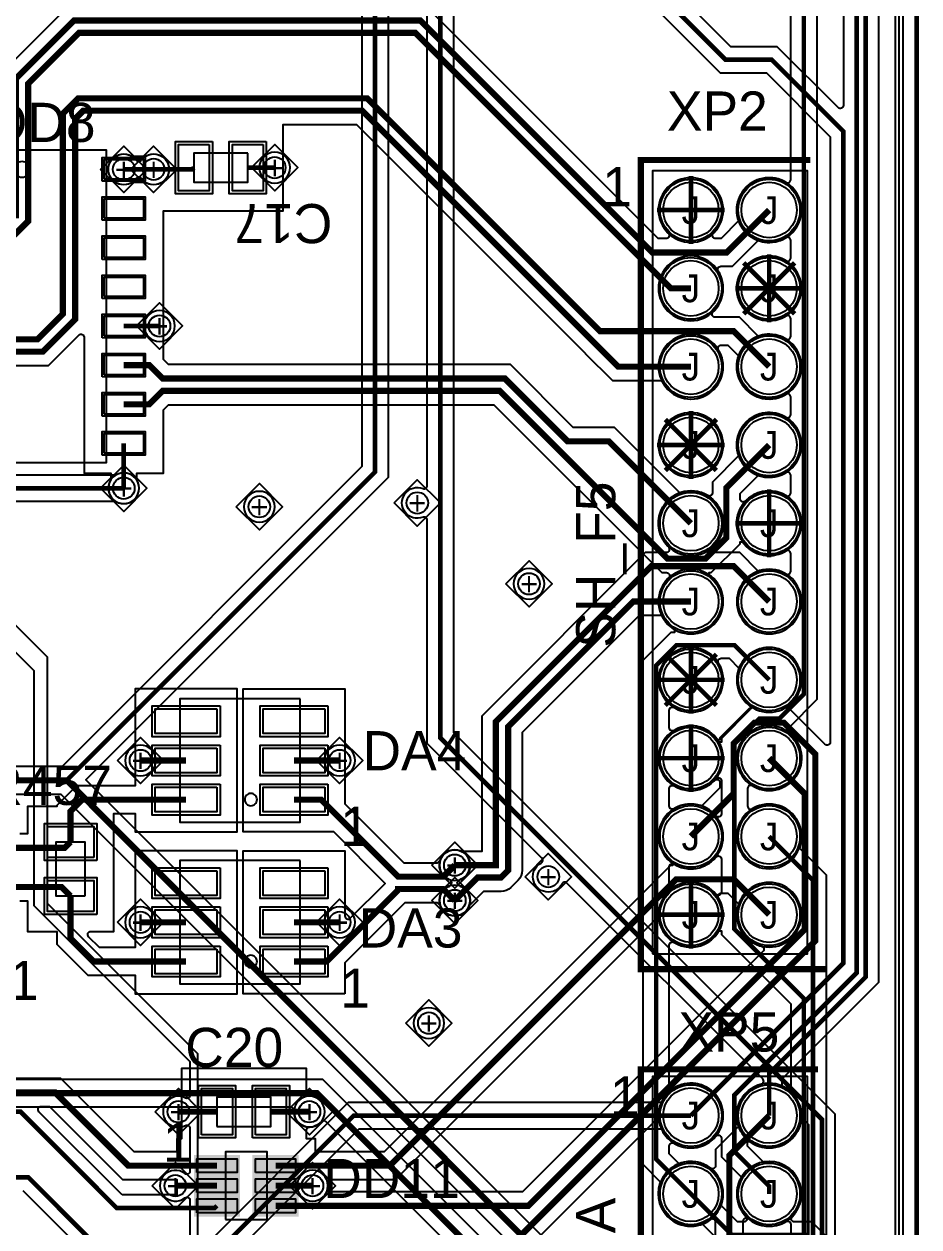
# Model space of a CAD drawing. Extents: x 0 to 245, y 0 to 119.
# Drawn here: x 83.24 to 112.28, y 22.64 to 61.66 of the extents above; entities that cross this region are included whole.
import ezdxf
from ezdxf.enums import TextEntityAlignment as Align

# ---------------------------------------------------------------- set-up
doc = ezdxf.new("R2010")
doc.units = 0
for name, color, linetype in [('BOARD_GEOMETRY_OUTLINE', 2, 'CONTINUOUS'), ('ETCH_BOTTOM', 6, 'CONTINUOUS'), ('ETCH_GND', 4, 'CONTINUOUS'), ('ETCH_PWR', 5, 'CONTINUOUS'), ('ETCH_TOP', 3, 'CONTINUOUS'), ('MANUFACTURING_NCLEGEND-1-4', 9, 'CONTINUOUS'), ('MANUFACTURING_NO_PROBE_TOP', 7, 'CONTINUOUS'), ('PACKAGE_GEOMETRY_ASSEMBLY_TOP', 11, 'CONTINUOUS'), ('PACKAGE_GEOMETRY_SOLDERMASK_TO', 10, 'CONTINUOUS'), ('PIN_BOTTOM', 20, 'CONTINUOUS'), ('PIN_GND', 18, 'CONTINUOUS'), ('PIN_PWR', 19, 'CONTINUOUS'), ('PIN_SOLDERMASK_TOP', 16, 'CONTINUOUS'), ('PIN_TOP', 17, 'CONTINUOUS'), ('REF_DES_SILKSCREEN_TOP', 21, 'CONTINUOUS'), ('VIA_CLASS_BOTTOM', 31, 'CONTINUOUS'), ('VIA_CLASS_GND', 29, 'CONTINUOUS'), ('VIA_CLASS_PWR', 30, 'CONTINUOUS'), ('VIA_CLASS_TOP', 28, 'CONTINUOUS')]:
    doc.layers.add(name, color=color, linetype=linetype)

# ---------------------------------------------------------------- blocks, each defined once
blk = doc.blocks.new('FIGURE_DIAMOND')
at = {"layer": 'CDN_FIGURES'}
blk.add_lwpolyline([(-0.5, 0), (0, 0.5), (0.5, 0), (0, -0.5)], close=True, dxfattribs=at)
blk = doc.blocks.new('FIGURE_CIRCLE')
at = {"layer": 'CDN_FIGURES'}
blk.add_circle((0, 0), 0.5, dxfattribs=at)

msp = doc.modelspace()

# ---------------------------------------------------------------- linework, layer by layer
at = {"layer": 'BOARD_GEOMETRY_OUTLINE', "const_width": 0.15}
msp.add_lwpolyline([(112.2, 118.08), (0, 118.08), (0, -0.12), (112.2, -0.12)], close=True, dxfattribs=at)
at = {"layer": 'BOARD_GEOMETRY_OUTLINE'}
msp.add_lwpolyline([(112.2, 118.08), (112.2, -0.12)], dxfattribs=at)
at = {"layer": 'ETCH_BOTTOM'}
for points in [[(111.5, 117.125), (111.5, 1.375), (110.375, 0.25), (72.875, 0.25)], [(95.0501, 74.1689), (95.0501, 46.9489), (85.2439, 37.1427), (103.3064, 19.0801)]]:
    msp.add_lwpolyline(points, dxfattribs=at)
for points, const_width in [([(90.79, 82.88), (94.395, 86.485), (104.8946, 86.485), (108.54, 82.8396), (108.54, 39.919), (107.746, 39.125), (107.104, 39.125), (106.29, 38.311), (106.29, 32.299), (108.54, 30.049), (108.54, 18.164), (107.626, 17.25), (106.625, 17.25), (105.465, 16.09), (104.875, 16.09)], 0.15), ([(103, 82.72), (94.625, 74.345), (94.625, 47.125), (84.625, 37.125)], 0.15), ([(58, 65.625), (60, 65.625), (66.5, 72.125), (66.5, 74.125), (68, 75.625), (72.625, 75.625), (77.875, 70.375), (77.875, 48), (79.2735, 46.6015), (86.4765, 46.6015)], 0.15), ([(71.875, 74.75), (71.875, 37.0214), (81.9214, 26.975), (92.7486, 26.975), (102.2436, 17.48), (105.3514, 17.48), (106.125, 18.2536), (106.125, 24.96), (107.415, 26.25)], 0.2), ([(86.4765, 56.945), (87.445, 56.945)], 0.15), ([(104.875, 55.625), (104.875, 56.7258)], 0.15), ([(103.7742, 55.625), (104.875, 55.625)], 0.15), ([(104.875, 55.625), (105.9758, 55.625)], 0.15), ([(104.875, 54.5242), (104.875, 55.625)], 0.15), ([(107.415, 53.085), (107.415, 54.1858)], 0.15), ([(106.3142, 53.085), (107.415, 53.085)], 0.15), ([(107.415, 51.9842), (107.415, 53.085)], 0.15), ([(104.875, 48.005), (104.875, 49.1058)], 0.15), ([(103.7742, 48.005), (104.875, 48.005)], 0.15), ([(104.875, 48.005), (105.9758, 48.005)], 0.15), ([(104.875, 46.9042), (104.875, 48.005)], 0.15), ([(107.415, 45.465), (107.415, 46.5658)], 0.15), ([(106.3142, 45.465), (107.415, 45.465)], 0.15), ([(107.415, 44.3642), (107.415, 45.465)], 0.15), ([(107.415, 42.925), (106.265, 44.075), (103.5935, 44.075), (98.55, 39.0315), (98.55, 34.3725), (97.2161, 34.3725)], 0.2), ([(104.875, 42.925), (103.0092, 42.925), (98.95, 38.8658), (98.95, 34.2068), (98.7157, 33.9725), (97.9612, 33.9725), (97.2161, 33.2274)], 0.2), ([(107.415, 40.385), (106.29, 41.51), (104.409, 41.51), (103.75, 40.851), (103.75, 24.835), (104.875, 23.71)], 0.15), ([(104.875, 40.385), (105.9758, 40.385)], 0.15), ([(104.875, 39.2842), (104.875, 40.385)], 0.15), ([(104.875, 37.845), (104.875, 38.9458)], 0.15), ([(104.875, 36.7442), (104.875, 37.845)], 0.15), ([(84.625, 37.125), (73.5, 37.125)], 0.2), ([(104.875, 18.63), (103.12, 18.63), (84.625, 37.125)], 0.2), ([(107.415, 35.305), (108.84, 33.88), (108.84, 15.924), (107.881, 14.965), (102.91, 14.965), (101.05, 16.825), (93.55, 16.825)], 0.15), ([(104.875, 32.765), (104.875, 33.8658)], 0.15), ([(104.875, 31.6642), (104.875, 32.765)], 0.15)]:
    msp.add_lwpolyline(points, dxfattribs=dict(at, const_width=const_width))
for points in [[(108.9651, 83.0157), (108.9651, 39.7429), (108.0489, 38.8267, 0.451592), (108.0585, 38.6749, -0.945048), (106.8692, 36.9479, 0.585069), (106.7151, 36.8613), (106.7151, 36.2887, 0.585069), (106.8692, 36.2021, -0.704807), (108.4055, 34.9564), (108.3949, 34.9262), (109.2651, 34.0561), (109.2651, 15.7479), (108.0571, 14.5399), (102.7339, 14.5399), (100.8739, 16.3999), (93.8138, 16.3999), (93.8019, 16.393, -1.740689), (93.8019, 17.257), (93.8138, 17.2501), (100.4039, 17.2501, 0.668179), (100.4756, 17.4232), (96.6364, 21.2624), (80.5114, 21.2624)], [(105.6749, 22.0855), (105.6749, 22.7945, 0.620693), (105.512, 22.8752, -0.744935), (103.8845, 24.0586), (103.8951, 24.0888), (103.3249, 24.6589), (103.3249, 41.0271), (104.2329, 41.9351), (104.3515, 41.9351), (104.3515, 42.0142), (104.3273, 42.0291, -0.138319), (103.9399, 42.4473), (103.9257, 42.4749), (103.1956, 42.4749), (99.4001, 38.6794), (99.4001, 34.2068, -0.198912), (99.2683, 33.8885), (99.034, 33.6542, -0.198912), (98.7157, 33.5224), (98.1476, 33.5224), (97.6887, 33.0635), (97.6848, 33.0531, -1.557686), (97.0418, 33.6961), (97.0522, 33.7), (97.0862, 33.7341, 0.55091), (97.0485, 33.9013, -1.044819), (97.4243, 34.8272), (97.4343, 34.8226), (98.0999, 34.8226), (98.0999, 39.2179), (103.4071, 44.5251), (104.0858, 44.5251, 0.679081), (104.1553, 44.7003, -2.521622), (105.5947, 44.7003, 0.679081), (105.6642, 44.5251), (106.4514, 44.5251), (107.062, 43.9145), (107.0916, 43.9241, -0.218277), (107.9608, 43.8221, 0.585069), (108.1149, 43.9087), (108.1149, 44.4813, 0.585069), (107.9608, 44.5679, -1.778942), (107.9608, 46.3621, 0.585069), (108.1149, 46.4487), (108.1149, 47.0213, 0.585069), (107.9608, 47.1079, -1.778942), (107.9608, 48.9021, 0.585069), (108.1149, 48.9887), (108.1149, 49.5613, 0.585069), (107.9608, 49.6479, -1.778942), (107.9608, 51.4421, 0.585069), (108.1149, 51.5287), (108.1149, 52.1013, 0.585069), (107.9608, 52.1879, -1.778942), (107.9608, 53.9821, 0.585069), (108.1149, 54.0687), (108.1149, 54.6413, 0.585069), (107.9608, 54.7279, -1.778942), (107.9608, 56.5221, 0.585069), (108.1149, 56.6087), (108.1149, 82.6635)], [(94.1999, 74.5211), (94.1999, 47.3011), (84.4739, 37.5751), (73.7182, 37.5751), (73.7082, 37.5797, 1.557729), (73.7082, 36.6703), (73.7182, 36.6749), (84.4386, 36.6749), (102.9336, 18.1799), (103.9257, 18.1799), (103.9399, 18.1523, 0.018573), (103.9779, 18.0842, -0.585069), (103.8913, 17.9301), (102.43, 17.9301), (92.935, 27.4251), (82.1078, 27.4251), (72.3251, 37.2078), (72.3251, 74.5318)], [(77.4499, 70.1989), (77.4499, 47.8239), (79.0974, 46.1764), (86.2127, 46.1764), (86.2246, 46.1695, 1.740689), (86.2246, 47.0335), (86.2127, 47.0266), (79.4496, 47.0266), (78.3001, 48.1761), (78.3001, 69.8539, -0.668179)], [(80.8636, 22.1126), (96.7297, 22.1126, 0.668179), (96.8014, 22.2857), (93.03, 26.0571, 0.438125), (92.881, 26.0511, -0.72823), (92.0015, 26.4153, 0.438145), (91.9005, 26.5249), (81.735, 26.5249)]]:
    msp.add_lwpolyline(points, format="xyb", dxfattribs=at)
for points in [[(86.7284, 56.513, -1.740689), (86.7284, 57.377), (86.7403, 57.3701), (87.1812, 57.3701), (87.1931, 57.377, -1.740689), (87.1931, 56.513), (87.1812, 56.5199), (86.7403, 56.5199)], [(104.875, 56.6751, 1), (104.875, 54.5749, 1)], [(104.875, 54.1351, 1), (104.875, 52.0349, 1)], [(104.875, 51.5951, 1), (104.875, 49.4949, 1)], [(104.875, 49.0551, 1), (104.875, 46.9549, 1)], [(105.7858, 38.3685), (105.7709, 38.3927, 0.413587), (104.3292, 38.7421, -0.585069), (104.1751, 38.8287), (104.1751, 39.4013, -0.585069), (104.3292, 39.4879, 0.785744), (105.7721, 40.9308, -0.585069), (105.8587, 41.0849), (106.1139, 41.0849), (106.4351, 40.7638), (106.4245, 40.7336, 0.322988), (106.7715, 39.5551, -0.451592), (106.7811, 39.4033), (105.8649, 38.4871), (105.8649, 38.3685)], [(105.8649, 36.0375, -0.703359), (105.6853, 35.973, 0.372964), (104.3292, 36.2021, -0.585069), (104.1751, 36.2887), (104.1751, 36.8613, -0.585069), (104.3292, 36.9479, 0.372964), (105.6853, 37.177, -0.703359), (105.8649, 37.1125)], [(105.8649, 33.4975, -0.703359), (105.6853, 33.433, 0.372964), (104.3292, 33.6621, -0.585069), (104.1751, 33.7487), (104.1751, 34.3213, -0.585069), (104.3292, 34.4079, 0.372964), (105.6853, 34.637, -0.703359), (105.8649, 34.5725)], [(105.6749, 24.6255, -0.620693), (105.512, 24.5448, 0.252737), (104.5264, 24.7005), (104.4962, 24.6899), (104.1751, 25.0111), (104.1751, 25.2663, -0.585069), (104.3292, 25.3529, 1.778942), (104.3292, 27.1471, -0.585069), (104.1751, 27.2337), (104.1751, 31.7813, -0.585069), (104.3292, 31.8679, 0.413587), (105.7709, 32.2173), (105.7858, 32.2415), (105.8649, 32.2415), (105.8649, 32.1229), (108.1149, 29.8729), (108.1149, 27.2337, -0.585069), (107.9608, 27.1471, 0.69536), (106.4159, 25.9266), (106.4255, 25.897), (105.6749, 25.1464)], [(92.6, 24.4751, 1), (92.6, 23.4749, 1)], [(106.7415, 21.9757, -0.636322), (106.5751, 22.0535), (106.5751, 22.8265, -0.636322), (106.7415, 22.9043, 0.32111), (107.9608, 22.8129, -0.585069), (108.1149, 22.7263), (108.1149, 22.1537, -0.585069), (107.9608, 22.0671, 0.32111), (106.7415, 21.9757)]]:
    msp.add_lwpolyline(points, format="xyb", close=True, dxfattribs=at)
at = {"layer": 'ETCH_GND'}
msp.add_lwpolyline([(111.75, 116.25), (111.75, 0.5), (111.625, 0.375), (73, 0.375), (72.875, 0.5), (72.875, 14.875), (72.25, 15.5), (65.75, 15.5), (65, 16.25), (65, 26.875), (61.375, 26.875), (57.375, 30.875), (57.375, 61.5), (57.125, 61.75)], dxfattribs=at)
for points in [[(86.8791, 56.6484, -3.043352), (86.8791, 57.2416, 0.505124), (87.0424, 57.2416, -3.043352), (87.0424, 56.6484, 0.505124), (86.8791, 56.6484)], [(104.875, 56.6751, 1), (104.875, 54.5749, 1)], [(107.415, 56.6751, 1), (107.415, 54.5749, 1)], [(104.875, 54.1351, 1), (104.875, 52.0349, 1)], [(107.415, 54.1351, 1), (107.415, 52.0349, 1)], [(104.875, 51.5951, 1), (104.875, 49.4949, 1)], [(107.415, 51.5951, 1), (107.415, 49.4949, 1)], [(104.875, 49.0551, 1), (104.875, 46.9549, 1)], [(107.415, 49.0551, 1), (107.415, 46.9549, 1)], [(86.4765, 47.1016, 1), (86.4765, 46.1014, 1)], [(104.875, 46.5151, 1), (104.875, 44.4149, 1)], [(107.415, 46.5151, 1), (107.415, 44.4149, 1)], [(104.875, 43.9751, 1), (104.875, 41.8749, 1)], [(107.415, 43.9751, 1), (107.415, 41.8749, 1)], [(104.875, 41.4351, 1), (104.875, 39.3349, 1)], [(107.415, 41.4351, 1), (107.415, 39.3349, 1)], [(104.875, 38.8951, 1), (104.875, 36.7949, 1)], [(107.415, 38.8951, 1), (107.415, 36.7949, 1)], [(104.875, 36.3551, 1), (104.875, 34.2549, 1)], [(107.415, 36.3551, 1), (107.415, 34.2549, 1)], [(97.2161, 34.8726, 1), (97.2161, 33.8724, 1)], [(97.2161, 33.7275, 1), (97.2161, 32.7273, 1)], [(104.875, 33.8151, 1), (104.875, 31.7149, 1)], [(107.415, 33.8151, 1), (107.415, 31.7149, 1)], [(104.875, 27.3001, 1), (104.875, 25.1999, 1)], [(107.415, 27.3001, 1), (107.415, 25.1999, 1)], [(92.5, 26.8751, 1), (92.5, 25.8749, 1)], [(104.875, 24.7601, 1), (104.875, 22.6599, 1)], [(107.415, 24.7601, 1), (107.415, 22.6599, 1)], [(92.6, 24.4751, 1), (92.6, 23.4749, 1)]]:
    msp.add_lwpolyline(points, format="xyb", close=True, dxfattribs=at)
at = {"layer": 'ETCH_GND', "const_width": 0.15}
for points in [[(104.875, 55.625), (104.875, 56.7258)], [(103.7742, 55.625), (104.875, 55.625)], [(104.875, 55.625), (105.9758, 55.625)], [(104.875, 54.5242), (104.875, 55.625)], [(107.415, 53.085), (107.415, 54.1858)], [(106.3142, 53.085), (107.415, 53.085)], [(107.415, 53.085), (108.5158, 53.085)], [(107.415, 51.9842), (107.415, 53.085)], [(104.875, 48.005), (104.875, 49.1058)], [(103.7742, 48.005), (104.875, 48.005)], [(104.875, 48.005), (105.9758, 48.005)], [(104.875, 46.9042), (104.875, 48.005)], [(107.415, 45.465), (107.415, 46.5658)], [(106.3142, 45.465), (107.415, 45.465)], [(107.415, 45.465), (108.5158, 45.465)], [(107.415, 44.3642), (107.415, 45.465)], [(104.875, 40.385), (104.875, 41.4858)], [(103.7742, 40.385), (104.875, 40.385)], [(104.875, 40.385), (105.9758, 40.385)], [(104.875, 39.2842), (104.875, 40.385)], [(104.875, 37.845), (104.875, 38.9458)], [(103.7742, 37.845), (104.875, 37.845)], [(104.875, 37.845), (105.9758, 37.845)], [(104.875, 36.7442), (104.875, 37.845)], [(104.875, 32.765), (104.875, 33.8658)], [(103.7742, 32.765), (104.875, 32.765)], [(104.875, 32.765), (105.9758, 32.765)], [(104.875, 31.6642), (104.875, 32.765)]]:
    msp.add_lwpolyline(points, dxfattribs=at)
at = {"layer": 'ETCH_PWR'}
for points in [[(111.625, 116.375), (111.625, 1.625), (110.25, 0.25), (77.375, 0.25)], [(97.1751, 72.0161), (97.1751, 38.6761), (108.0511, 27.8001), (108.0572, 27.8001), (109.5501, 26.3072), (109.5501, 20.1989)]]:
    msp.add_lwpolyline(points, dxfattribs=at)
at = {"layer": 'ETCH_PWR', "const_width": 0.15}
for points in [[(88.25, 80.34), (89.665, 78.9249), (89.665, 77.3339), (90.3239, 76.675), (91.9149, 76.675), (96.75, 71.84), (96.75, 38.5), (107.875, 27.375), (107.8811, 27.375), (109.125, 26.1311), (109.125, 20.375), (107.415, 18.665), (107.415, 18.63)], [(104.875, 26.25), (93.9367, 26.25), (88.05, 20.3633), (88.05, 19.55), (87, 18.5)]]:
    msp.add_lwpolyline(points, dxfattribs=at)
at = {"layer": 'ETCH_PWR'}
for points in [[(108.6999, 20.5511), (108.6999, 25.955), (108.6055, 26.0494, 0.584976), (108.4353, 26.0017, -1.774569), (107.1622, 27.2692, 0.583612), (107.2095, 27.4393), (100.8551, 33.7937, 0.506503), (100.6935, 33.7689, -1.363248), (100.0189, 34.4435, 0.506503), (100.0437, 34.6051), (96.3249, 38.3239), (96.3249, 45.5666, 0.530775), (96.1858, 45.6607, -1.477269), (96.1858, 46.5893, 0.530775), (96.3249, 46.6834), (96.3249, 71.6639)], [(83.125, 8.625), (88.875, 8.625), (88.875, 19.691), (88.898, 19.706, 0.501553), (88.9489, 20.506, -0.438125), (88.9429, 20.655), (94.1128, 25.8249), (103.9143, 25.8249), (103.9281, 25.7961, 4.399579), (103.9281, 26.7039), (103.9143, 26.6751), (93.7606, 26.6751), (89.0481, 21.9626, -0.668179), (88.875, 22.0343), (88.875, 28.25), (84, 33.125), (84, 41.125), (75.5, 49.625)], [(75, 49.25), (83.5625, 40.6875), (83.5625, 33.0625), (88.625, 28), (88.625, 26.9107, -0.560286), (88.4775, 26.8204, 1.633672), (88.4775, 25.9296, -0.560286), (88.625, 25.8393), (88.625, 24.4464, -0.627269), (88.4606, 24.3669, 2.068533), (88.4606, 23.5831, -0.627269), (88.625, 23.5036), (88.625, 21.5395)]]:
    msp.add_lwpolyline(points, format="xyb", dxfattribs=at)
for points in [[(91.375, 57.5001, 1), (91.375, 56.4999, 1)], [(104.875, 56.6751, 1), (104.875, 54.5749, 1)], [(107.415, 56.6751, 1), (107.415, 54.5749, 1)], [(104.875, 54.1351, 1), (104.875, 52.0349, 1)], [(107.415, 54.1351, 1), (107.415, 52.0349, 1)], [(87.635, 52.3651, 1), (87.635, 51.3649, 1)], [(104.875, 51.5951, 1), (104.875, 49.4949, 1)], [(107.415, 51.5951, 1), (107.415, 49.4949, 1)], [(104.875, 49.0551, 1), (104.875, 46.9549, 1)], [(107.415, 49.0551, 1), (107.415, 46.9549, 1)], [(86.4765, 47.1016, 1), (86.4765, 46.1014, 1)], [(90.875, 46.5001, 1), (90.875, 45.4999, 1)], [(104.875, 46.5151, 1), (104.875, 44.4149, 1)], [(107.415, 46.5151, 1), (107.415, 44.4149, 1)], [(99.625, 44.0001, 1), (99.625, 42.9999, 1)], [(104.875, 43.9751, 1), (104.875, 41.8749, 1)], [(107.415, 43.9751, 1), (107.415, 41.8749, 1)], [(104.875, 41.4351, 1), (104.875, 39.3349, 1)], [(107.415, 41.4351, 1), (107.415, 39.3349, 1)], [(104.875, 38.8951, 1), (104.875, 36.7949, 1)], [(107.415, 38.8951, 1), (107.415, 36.7949, 1)], [(87.02, 38.2701, 1), (87.02, 37.2699, 1)], [(93.48, 38.2701, 1), (93.48, 37.2699, 1)], [(104.875, 36.3551, 1), (104.875, 34.2549, 1)], [(107.415, 36.3551, 1), (107.415, 34.2549, 1)], [(97.2161, 34.8726, 1), (97.2161, 33.8724, 1)], [(97.2161, 33.7275, 1), (97.2161, 32.7273, 1)], [(104.875, 33.8151, 1), (104.875, 31.7149, 1)], [(107.415, 33.8151, 1), (107.415, 31.7149, 1)], [(87.02, 33.0201, 1), (87.02, 32.0199, 1)], [(93.48, 33.0201, 1), (93.48, 32.0199, 1)], [(96.375, 29.7501, 1), (96.375, 28.7499, 1)], [(104.875, 24.7601, 1), (104.875, 22.6599, 1)], [(107.415, 24.7601, 1), (107.415, 22.6599, 1)]]:
    msp.add_lwpolyline(points, format="xyb", close=True, dxfattribs=at)
at = {"layer": 'ETCH_TOP'}
for points in [[(111.75, 116.875), (111.75, 0.375), (76, 0.375)], [(84.6729, 62.2251), (82.5249, 60.0771), (82.5249, 57.9126), (80.2384, 57.9126), (80.2384, 57.4251), (73.5739, 57.4251), (70.0739, 53.9251), (65.1501, 53.9251), (65.1501, 54.6501), (62.3499, 54.6501), (62.3499, 54.4101), (62.0501, 54.4101), (62.0501, 54.7799), (62.6664, 54.7799), (62.9864, 55.0999), (65.1501, 55.0999), (65.1501, 55.8249), (68.5511, 55.8249), (70.9751, 58.2489), (70.9751, 71.4496)], [(83.1989, 23.8249), (85.4499, 21.5739)]]:
    msp.add_lwpolyline(points, dxfattribs=at)
for points, const_width in [([(105.84, 81.35), (110.5501, 76.6399), (110.5501, 30.7508), (107.415, 27.6157), (107.415, 26.25)], 0.15), ([(105.84, 78.61), (110.25, 74.2), (110.25, 30.875), (106.29, 26.915), (106.29, 25.085), (107.415, 23.96), (107.415, 23.71)], 0.15), ([(104.875, 26.25), (109.825, 31.2), (109.825, 58.175), (107.5, 60.5), (106, 60.5), (101.25, 65.25), (98.625, 65.25), (98.625, 72.865), (103, 77.24)], 0.15), ([(107.415, 55.625), (106.04, 54.25), (103.625, 54.25), (98.7422, 59.1329), (96.1, 61.775), (84.8593, 61.775), (82.975, 59.8907), (82.975, 55.4575), (82.5675, 55.4575), (82.35, 55.675), (81.5235, 55.675)], 0.2), ([(104.875, 53.085), (104.2242, 53.085), (103.3421, 53.9671), (98.4593, 58.85), (95.9343, 61.375), (85.025, 61.375), (83.375, 59.725), (83.375, 55.2643), (82.9506, 54.8399), (82.7849, 54.8399), (82.35, 54.405), (81.5235, 54.405)], 0.2), ([(107.415, 50.545), (106.265, 51.695), (101.93, 51.695), (94.375, 59.25), (85, 59.25), (84.5, 58.75), (84.5, 52.25), (83.68, 51.43), (82.785, 51.43), (82.35, 51.865), (81.5235, 51.865)], 0.2), ([(104.875, 50.545), (102.5142, 50.545), (101.7642, 51.295), (101.7643, 51.295), (94.2093, 58.85), (85.1657, 58.85), (84.9, 58.5843), (84.9, 52.0843), (83.8457, 51.03), (82.785, 51.03), (82.35, 50.595), (81.5235, 50.595)], 0.2), ([(87.445, 56.945), (88.695, 56.945), (88.75, 57)], 0.15), ([(90.5, 57), (91.375, 57)], 0.15), ([(107.415, 53.085), (107.415, 54.1858)], 0.15), ([(106.5858, 53.9142), (107.415, 53.085)], 0.15), ([(107.415, 53.085), (108.2442, 53.9142)], 0.15), ([(106.3142, 53.085), (107.415, 53.085)], 0.15), ([(106.5858, 52.2558), (107.415, 53.085)], 0.15), ([(107.415, 53.085), (108.2442, 52.2558)], 0.15), ([(107.415, 53.085), (108.5158, 53.085)], 0.15), ([(107.415, 51.9842), (107.415, 53.085)], 0.15), ([(86.4765, 51.865), (87.635, 51.865)], 0.15), ([(104.875, 45.465), (102.215, 48.125), (100.875, 48.125), (98.84, 50.16), (87.738, 50.16), (87.303, 50.595), (86.4765, 50.595)], 0.2), ([(107.415, 48.005), (106.025, 46.615), (106.025, 44.9886), (105.3514, 44.315), (104.1192, 44.315), (100.5921, 47.8421), (98.6743, 49.76), (87.738, 49.76), (87.303, 49.325), (86.4765, 49.325)], 0.2), ([(104.875, 48.005), (104.875, 49.1058)], 0.15), ([(104.0458, 48.8342), (104.875, 48.005)], 0.15), ([(104.875, 48.005), (105.7042, 48.8342)], 0.15), ([(86.4765, 48.055), (86.4765, 46.6015)], 0.15), ([(103.7742, 48.005), (104.875, 48.005)], 0.15), ([(104.0458, 47.1758), (104.875, 48.005)], 0.15), ([(104.875, 48.005), (105.7042, 47.1758)], 0.15), ([(104.875, 48.005), (105.9758, 48.005)], 0.15), ([(104.875, 46.9042), (104.875, 48.005)], 0.15), ([(104.875, 40.385), (104.875, 41.4858)], 0.15), ([(104.0458, 41.2142), (104.875, 40.385)], 0.15), ([(104.875, 40.385), (105.7042, 41.2142)], 0.15), ([(103.7742, 40.385), (104.875, 40.385)], 0.15), ([(104.0458, 39.5558), (104.875, 40.385)], 0.15), ([(104.875, 40.385), (105.7042, 39.5558)], 0.15), ([(104.875, 40.385), (105.9758, 40.385)], 0.15), ([(104.875, 39.2842), (104.875, 40.385)], 0.15), ([(91.4, 18.125), (95.1236, 18.125), (108.915, 31.9164), (108.915, 37.9714), (107.8914, 38.995), (106.9386, 38.995), (106.265, 38.3214), (106.265, 36.695), (104.875, 35.305)], 0.2), ([(88.5, 37.77), (87.02, 37.77)], 0.2), ([(107.415, 37.845), (108.565, 36.695), (108.565, 32.2886), (99.6014, 23.325), (91.4, 23.325)], 0.2), ([(92, 37.77), (93.48, 37.77)], 0.2), ([(84.75, 35.125), (84.75, 36.125), (85.125, 36.5), (88.5, 36.5)], 0.2), ([(97.2161, 34.3725), (96.8436, 34), (95.375, 34), (92.875, 36.5), (92, 36.5)], 0.2), ([(81.25, 34.935), (84.56, 34.935), (84.75, 35.125)], 0.2), ([(91.4, 24.625), (95.1086, 24.625), (104.3986, 33.915), (106.265, 33.915), (107.415, 32.765)], 0.2), ([(81.25, 33.665), (84.46, 33.665), (84.75, 33.375)], 0.2), ([(97.2161, 33.2274), (96.8435, 33.6), (95.375, 33.6), (95.375, 33.5664), (93.0586, 31.25), (92, 31.25)], 0.2), ([(84.75, 33.375), (84.75, 32), (85.5, 31.25), (88.5, 31.25)], 0.2), ([(88.5, 32.52), (87.02, 32.52)], 0.2), ([(92, 32.52), (93.48, 32.52)], 0.2), ([(89.5, 24.625), (86.625, 24.625), (84.25, 27), (77.875, 27), (73.375, 31.5), (73.375, 31.55), (73.175, 31.75), (72.25, 31.75)], 0.2), ([(89.5, 23.325), (89.425, 23.25), (86.25, 23.25), (83.125, 26.375), (77.625, 26.375), (75.875, 28.125), (73.875, 28.125), (73.125, 27.375), (73.125, 9.375), (74.04, 8.46), (75.475, 8.46)], 0.15), ([(89.5, 26.375), (88.25, 26.375)], 0.2), ([(91.25, 26.375), (92.5, 26.375)], 0.2), ([(89.5, 16.825), (89.45, 16.875), (87.25, 16.875), (85.875, 18.25), (85.875, 21.75), (83.375, 24.25), (79.125, 24.25)], 0.15), ([(89.5, 23.975), (88.15, 23.975)], 0.2), ([(91.4, 23.975), (92.6, 23.975)], 0.2), ([(104.875, 23.71), (106.21, 22.375), (108.625, 22.375), (110, 21), (110, 13.5), (109.2499, 12.7499), (84.8749, 12.7499), (82.125, 10), (78.375, 10)], 0.15)]:
    msp.add_lwpolyline(points, dxfattribs=dict(at, const_width=const_width))
for points in [[(82.3011, 9.5749), (85.051, 12.3248), (109.426, 12.3248), (110.4251, 13.3239), (110.4251, 21.1761), (108.8011, 22.8001), (108.2349, 22.8001, -0.66566), (108.1627, 22.9727, 0.721496), (107.2572, 24.7482), (107.2319, 24.7443), (106.7151, 25.2611), (106.7151, 25.4117), (106.7823, 25.4117), (106.7957, 25.402, 1.096621), (107.8689, 27.1969), (107.8401, 27.2107), (107.8401, 27.4396), (110.9752, 30.5747), (110.9752, 76.816)], [(109.8249, 74.0239), (109.8249, 59.0211, -0.668179), (109.6518, 58.9494), (107.6761, 60.9251), (106.1761, 60.9251), (101.4261, 65.6751)], [(101.0739, 64.8249), (105.8239, 60.0749), (107.3239, 60.0749), (109.3999, 57.9989), (109.3999, 38.3678, -0.668179), (109.2268, 38.2961), (108.0778, 39.4451), (108.0132, 39.4451), (108.0132, 39.5216), (108.034, 39.5368, 3.066639), (106.796, 39.5368), (106.8168, 39.5216), (106.8168, 39.4451), (106.7522, 39.4451), (105.8149, 38.5078), (105.8149, 38.4432), (105.7384, 38.4432), (105.7232, 38.464, 2.770594), (105.6397, 37.1253, -0.679081), (105.8149, 37.0558), (105.8149, 36.8814), (105.228, 36.2945), (105.1984, 36.3041, 0.863238), (104.2768, 34.442), (104.2768, 34.3651), (104.2122, 34.3651), (94.9222, 25.0751), (92.7001, 25.0751), (92.7001, 25.5001), (92.4001, 25.5001), (92.4001, 25.7735, -0.413347), (92.5012, 25.8749, 0.997603), (92.5012, 26.8751, -0.413347), (92.4001, 26.9765), (92.4001, 27.7751), (88.3499, 27.7751), (88.3499, 25.5001), (88.1999, 25.5001), (88.1999, 25.0751), (86.8114, 25.0751), (84.4364, 27.4501), (78.0614, 27.4501)], [(82.9714, 50.5799), (84.0321, 50.5799), (85.0183, 51.5661, -0.668179), (85.1914, 51.4944), (85.1914, 47.0874), (86.0514, 47.0874), (86.0514, 46.8653), (86.0445, 46.8534, 1.740689), (86.9085, 46.8534), (86.9016, 46.8653), (86.9016, 47.0874), (87.7616, 47.0874), (87.7616, 49.1471), (87.9244, 49.3099), (98.4879, 49.3099), (103.9328, 43.8649), (104.0858, 43.8649, -0.679081), (104.1553, 43.6897, 2.770594), (105.494, 43.7732), (105.4732, 43.7884), (105.4732, 43.8649), (105.5378, 43.8649), (106.4751, 44.8022), (106.4751, 44.8668), (106.5516, 44.8668), (106.5668, 44.846, 2.770594), (106.6503, 46.1847, -0.679081), (106.4751, 46.2542), (106.4751, 46.4286), (107.062, 47.0155), (107.0916, 47.0059, 4.155126), (106.4159, 47.6816), (106.4255, 47.652), (105.5749, 46.8014), (105.5749, 46.4487, -0.585069), (105.4208, 46.3621, 0.218274), (104.5516, 46.4641), (104.522, 46.4545), (102.4014, 48.5751), (101.0614, 48.5751), (99.0264, 50.6101), (87.9244, 50.6101), (87.7616, 50.7729), (87.7616, 55.5999), (91.6501, 55.5999), (91.6501, 58.3999), (94.0229, 58.3999), (101.4427, 50.98, 0.002553), (101.4459, 50.9767), (102.3278, 50.0949), (103.9258, 50.0949), (103.9399, 50.0673, 1.037983), (105.7721, 51.0908, -0.585069), (105.8587, 51.2449), (106.0786, 51.2449), (106.4255, 50.898), (106.4159, 50.8684, 4.155126), (107.0916, 51.5441), (107.062, 51.5345), (106.4514, 52.1451), (105.6642, 52.1451, -0.679081), (105.5947, 52.3203, 0.358705), (105.7636, 53.6445, -0.589957), (105.8495, 53.7999), (106.2264, 53.7999), (107.062, 54.6355), (107.0916, 54.6259, 4.155126), (106.4159, 55.3016), (106.4255, 55.272), (105.8536, 54.7001), (105.6799, 54.7001, -0.672221), (105.609, 54.874, 2.453845), (104.141, 54.874, -0.672221), (104.0701, 54.7001), (103.8114, 54.7001), (96.2864, 62.2251)], [(83.1001, 33.2149), (83.3499, 33.2149), (83.3499, 32.2249), (84.2999, 32.2249), (84.2999, 31.8136), (85.3136, 30.7999), (86.8499, 30.7999), (86.8499, 30.1999), (90.1501, 30.1999), (90.1501, 34.8401), (86.8499, 34.8401), (86.8499, 31.7001), (85.6864, 31.7001), (85.3347, 32.0518, -0.668179), (85.4064, 32.2249), (86.1501, 32.2249), (86.1501, 36.0499), (86.8499, 36.0499), (86.8499, 35.4499), (90.1501, 35.4499), (90.1501, 40.0901), (86.8499, 40.0901), (86.8499, 36.9501), (84.9386, 36.9501), (84.2999, 36.3114), (84.2999, 36.2751), (83.3499, 36.2751), (83.3499, 35.3851), (83.1001, 35.3851)], [(95.31, 17.6749), (103.6845, 26.0493, -0.584976), (103.8547, 26.0016, 0.617705), (105.6853, 25.582, -0.703359), (105.8649, 25.5175), (105.8649, 24.9089), (106.5174, 24.2564), (106.4987, 24.2229, 0.333803), (106.6673, 22.9727, -0.66566), (106.5951, 22.8001), (106.3861, 22.8001), (105.8549, 23.3312), (105.8655, 23.3614, 4.399595), (105.2236, 22.7195), (105.2538, 22.7301), (106.0339, 21.9499)]]:
    msp.add_lwpolyline(points, format="xyb", dxfattribs=at)
for points in [[(107.415, 54.1351, 1), (107.415, 52.0349, 1)], [(104.875, 49.0551, 1), (104.875, 46.9549, 1)], [(107.415, 43.9751, 1), (107.415, 41.8749, 1)], [(104.875, 41.4351, 1), (104.875, 39.3349, 1)], [(93.6501, 30.1999), (90.3499, 30.1999), (90.3499, 34.8401), (93.6501, 34.8401), (93.6501, 32.7228, 0.668179), (93.8232, 32.6511), (94.9553, 33.7832), (93.2886, 35.4499), (90.3499, 35.4499), (90.3499, 40.0901), (93.6501, 40.0901), (93.6501, 36.3614), (95.5614, 34.4501), (96.6572, 34.4501), (96.7435, 34.5364), (96.7474, 34.5468, -1.557686), (97.3904, 33.9038), (97.38, 33.8999), (97.2801, 33.8), (97.38, 33.7), (97.3904, 33.6961, -1.557686), (96.7474, 33.0531), (96.7435, 33.0635), (96.6571, 33.1499), (95.595, 33.1499), (93.6501, 31.205)], [(93.0933, 23.8931, 0.082448), (93.0933, 24.0569, -0.462913), (93.1934, 24.1749), (95.295, 24.1749), (103.6845, 32.5643, -0.584976), (103.8547, 32.5166, 1.167066), (105.7721, 33.3108, -0.585069), (105.8587, 33.4649), (106.0786, 33.4649), (106.4255, 33.118), (106.4159, 33.0884, 0.436128), (107.1666, 31.7447, -0.584976), (107.2143, 31.5745), (99.415, 23.7751), (93.1934, 23.7751, -0.462913), (93.0933, 23.8931)], [(86.4261, 23.6751), (83.7244, 26.3768, -0.668179), (83.7961, 26.5499), (84.0636, 26.5499), (86.4386, 24.1749), (88.1999, 24.1749), (88.1999, 23.6751)]]:
    msp.add_lwpolyline(points, format="xyb", close=True, dxfattribs=at)
at = {"layer": 'MANUFACTURING_NO_PROBE_TOP', "const_width": 0.2}
for points in [[(108.75, 57.25), (103.25, 57.25), (103.25, 31), (109.25, 31)], [(103.5, 27.75), (103.25, 27.75), (103.25, 14.5), (109.25, 14.5)], [(103.5, 27.75), (109, 27.75)]]:
    msp.add_lwpolyline(points, dxfattribs=at)
at = {"layer": 'PACKAGE_GEOMETRY_ASSEMBLY_TOP'}
for points in [[(82.095, 47.42), (82.095, 57.58), (85.905, 57.58), (85.905, 47.42)], [(90.5, 57.475), (88.75, 57.475), (88.75, 56.525), (90.5, 56.525)], [(103.635, 31.495), (108.655, 31.495), (108.655, 56.895), (103.635, 56.895)], [(92.2, 39.77), (88.3, 39.77), (88.3, 35.77), (92.2, 35.77)], [(85.225, 33.375), (85.225, 35.125), (84.275, 35.125), (84.275, 33.375)], [(92.2, 34.52), (88.3, 34.52), (88.3, 30.52), (92.2, 30.52)], [(103.635, 14.82), (108.655, 14.82), (108.655, 27.52), (103.635, 27.52)], [(89.5, 25.9), (91.25, 25.9), (91.25, 26.85), (89.5, 26.85)], [(89.775, 22.875), (91.125, 22.875), (91.125, 25.075), (89.775, 25.075)]]:
    msp.add_lwpolyline(points, close=True, dxfattribs=at)
for points in [[(83.4285, 56.945, 1), (82.9205, 56.945, 1)], [(90.6, 36.3, 0.414214), (90.8, 36.5, 0.414214), (90.6, 36.7, 0.414214), (90.4, 36.5, 0.414214), (90.6, 36.3)], [(90.6, 31.05, 0.414214), (90.8, 31.25, 0.414214), (90.6, 31.45, 0.414214), (90.4, 31.25, 0.414214), (90.6, 31.05)]]:
    msp.add_lwpolyline(points, format="xyb", close=True, dxfattribs=at)
at = {"layer": 'PACKAGE_GEOMETRY_SOLDERMASK_TO'}
for points in [[(88.75, 22.975), (90.25, 22.975), (88.75, 24.975), (90.25, 24.975)], [(90.65, 22.975), (92.15, 22.975), (90.65, 24.975), (92.15, 24.975)]]:
    msp.add_solid(points, dxfattribs=at)
at = {"layer": 'PIN_BOTTOM'}
for centre in [(104.875, 55.625), (107.415, 55.625), (104.875, 53.085), (107.415, 53.085), (104.875, 50.545), (107.415, 50.545), (104.875, 48.005), (107.415, 48.005), (104.875, 45.465), (107.415, 45.465), (104.875, 42.925), (107.415, 42.925), (104.875, 40.385), (107.415, 40.385), (104.875, 37.845), (107.415, 37.845), (104.875, 35.305), (107.415, 35.305), (104.875, 32.765), (107.415, 32.765), (104.875, 26.25), (107.415, 26.25), (104.875, 23.71), (107.415, 23.71)]:
    msp.add_circle(centre, 0.9, dxfattribs=at)
at = {"layer": 'PIN_GND'}
for centre in [(104.875, 55.625), (107.415, 55.625), (104.875, 53.085), (107.415, 53.085), (104.875, 50.545), (107.415, 50.545), (104.875, 48.005), (107.415, 48.005), (104.875, 45.465), (107.415, 45.465), (104.875, 42.925), (107.415, 42.925), (104.875, 40.385), (107.415, 40.385), (104.875, 37.845), (107.415, 37.845), (104.875, 35.305), (107.415, 35.305), (104.875, 32.765), (107.415, 32.765), (104.875, 26.25), (107.415, 26.25), (104.875, 23.71), (107.415, 23.71)]:
    msp.add_circle(centre, 0.9, dxfattribs=at)
at = {"layer": 'PIN_PWR'}
for centre in [(104.875, 55.625), (107.415, 55.625), (104.875, 53.085), (107.415, 53.085), (104.875, 50.545), (107.415, 50.545), (104.875, 48.005), (107.415, 48.005), (104.875, 45.465), (107.415, 45.465), (104.875, 42.925), (107.415, 42.925), (104.875, 40.385), (107.415, 40.385), (104.875, 37.845), (107.415, 37.845), (104.875, 35.305), (107.415, 35.305), (104.875, 32.765), (107.415, 32.765), (104.875, 26.25), (107.415, 26.25), (104.875, 23.71), (107.415, 23.71)]:
    msp.add_circle(centre, 0.9, dxfattribs=at)
at = {"layer": 'PIN_SOLDERMASK_TOP'}
for points in [[(89.35, 57.85), (89.35, 56.15), (88.15, 56.15), (88.15, 57.85)], [(91.1, 57.85), (91.1, 56.15), (89.9, 56.15), (89.9, 57.85)], [(85.778, 56.564), (85.778, 57.326), (87.175, 57.326), (87.175, 56.564)], [(85.778, 55.294), (85.778, 56.056), (87.175, 56.056), (87.175, 55.294)], [(85.778, 54.024), (85.778, 54.786), (87.175, 54.786), (87.175, 54.024)], [(85.778, 52.754), (85.778, 53.516), (87.175, 53.516), (87.175, 52.754)], [(85.778, 51.484), (85.778, 52.246), (87.175, 52.246), (87.175, 51.484)], [(85.778, 50.214), (85.778, 50.976), (87.175, 50.976), (87.175, 50.214)], [(85.778, 48.944), (85.778, 49.706), (87.175, 49.706), (87.175, 48.944)], [(85.778, 47.674), (85.778, 48.436), (87.175, 48.436), (87.175, 47.674)], [(89.6, 39.54), (89.6, 38.54), (87.4, 38.54), (87.4, 39.54)], [(93.1, 39.54), (93.1, 38.54), (90.9, 38.54), (90.9, 39.54)], [(89.6, 38.27), (89.6, 37.27), (87.4, 37.27), (87.4, 38.27)], [(93.1, 38.27), (93.1, 37.27), (90.9, 37.27), (90.9, 38.27)], [(89.6, 37), (89.6, 36), (87.4, 36), (87.4, 37)], [(93.1, 37), (93.1, 36), (90.9, 36), (90.9, 37)], [(85.6, 34.525), (83.9, 34.525), (83.9, 35.725), (85.6, 35.725)], [(85.6, 32.775), (83.9, 32.775), (83.9, 33.975), (85.6, 33.975)], [(89.6, 34.29), (89.6, 33.29), (87.4, 33.29), (87.4, 34.29)], [(93.1, 34.29), (93.1, 33.29), (90.9, 33.29), (90.9, 34.29)], [(89.6, 33.02), (89.6, 32.02), (87.4, 32.02), (87.4, 33.02)], [(93.1, 33.02), (93.1, 32.02), (90.9, 32.02), (90.9, 33.02)], [(89.6, 31.75), (89.6, 30.75), (87.4, 30.75), (87.4, 31.75)], [(93.1, 31.75), (93.1, 30.75), (90.9, 30.75), (90.9, 31.75)], [(88.9, 25.525), (88.9, 27.225), (90.1, 27.225), (90.1, 25.525)], [(90.65, 25.525), (90.65, 27.225), (91.85, 27.225), (91.85, 25.525)]]:
    msp.add_lwpolyline(points, close=True, dxfattribs=at)
for centre in [(104.875, 55.625), (107.415, 55.625), (104.875, 53.085), (107.415, 53.085), (104.875, 50.545), (107.415, 50.545), (104.875, 48.005), (107.415, 48.005), (104.875, 45.465), (107.415, 45.465), (104.875, 42.925), (107.415, 42.925), (104.875, 40.385), (107.415, 40.385), (104.875, 37.845), (107.415, 37.845), (104.875, 35.305), (107.415, 35.305), (104.875, 32.765), (107.415, 32.765), (104.875, 26.25), (107.415, 26.25), (104.875, 23.71), (107.415, 23.71)]:
    msp.add_circle(centre, 1, dxfattribs=at)
at = {"layer": 'PIN_TOP'}
for points in [[(89.25, 57.75), (89.25, 56.25), (88.25, 56.25), (88.25, 57.75)], [(91, 57.75), (91, 56.25), (90, 56.25), (90, 57.75)], [(85.8415, 56.6275), (85.8415, 57.2625), (87.1115, 57.2625), (87.1115, 56.6275)], [(85.8415, 55.3575), (85.8415, 55.9925), (87.1115, 55.9925), (87.1115, 55.3575)], [(85.8415, 54.0875), (85.8415, 54.7225), (87.1115, 54.7225), (87.1115, 54.0875)], [(85.8415, 52.8175), (85.8415, 53.4525), (87.1115, 53.4525), (87.1115, 52.8175)], [(85.8415, 51.5475), (85.8415, 52.1825), (87.1115, 52.1825), (87.1115, 51.5475)], [(85.8415, 50.2775), (85.8415, 50.9125), (87.1115, 50.9125), (87.1115, 50.2775)], [(85.8415, 49.0075), (85.8415, 49.6425), (87.1115, 49.6425), (87.1115, 49.0075)], [(85.8415, 47.7375), (85.8415, 48.3725), (87.1115, 48.3725), (87.1115, 47.7375)], [(89.5, 39.44), (89.5, 38.64), (87.5, 38.64), (87.5, 39.44)], [(93, 39.44), (93, 38.64), (91, 38.64), (91, 39.44)], [(89.5, 38.17), (89.5, 37.37), (87.5, 37.37), (87.5, 38.17)], [(93, 38.17), (93, 37.37), (91, 37.37), (91, 38.17)], [(89.5, 36.9), (89.5, 36.1), (87.5, 36.1), (87.5, 36.9)], [(93, 36.9), (93, 36.1), (91, 36.1), (91, 36.9)], [(85.5, 34.625), (84, 34.625), (84, 35.625), (85.5, 35.625)], [(89.5, 34.19), (89.5, 33.39), (87.5, 33.39), (87.5, 34.19)], [(93, 34.19), (93, 33.39), (91, 33.39), (91, 34.19)], [(85.5, 32.875), (84, 32.875), (84, 33.875), (85.5, 33.875)], [(89.5, 32.92), (89.5, 32.12), (87.5, 32.12), (87.5, 32.92)], [(93, 32.92), (93, 32.12), (91, 32.12), (91, 32.92)], [(89.5, 31.65), (89.5, 30.85), (87.5, 30.85), (87.5, 31.65)], [(93, 31.65), (93, 30.85), (91, 30.85), (91, 31.65)], [(89, 25.625), (89, 27.125), (90, 27.125), (90, 25.625)], [(90.75, 25.625), (90.75, 27.125), (91.75, 27.125), (91.75, 25.625)], [(88.85, 24.4), (88.85, 24.85), (90.15, 24.85), (90.15, 24.4)], [(90.75, 24.4), (90.75, 24.85), (92.05, 24.85), (92.05, 24.4)], [(88.85, 23.75), (88.85, 24.2), (90.15, 24.2), (90.15, 23.75)], [(90.75, 23.75), (90.75, 24.2), (92.05, 24.2), (92.05, 23.75)], [(88.85, 23.1), (88.85, 23.55), (90.15, 23.55), (90.15, 23.1)], [(90.75, 23.1), (90.75, 23.55), (92.05, 23.55), (92.05, 23.1)]]:
    msp.add_lwpolyline(points, close=True, dxfattribs=at)
for centre in [(104.875, 55.625), (107.415, 55.625), (104.875, 53.085), (107.415, 53.085), (104.875, 50.545), (107.415, 50.545), (104.875, 48.005), (107.415, 48.005), (104.875, 45.465), (107.415, 45.465), (104.875, 42.925), (107.415, 42.925), (104.875, 40.385), (107.415, 40.385), (104.875, 37.845), (107.415, 37.845), (104.875, 35.305), (107.415, 35.305), (104.875, 32.765), (107.415, 32.765), (104.875, 26.25), (107.415, 26.25), (104.875, 23.71), (107.415, 23.71)]:
    msp.add_circle(centre, 0.9, dxfattribs=at)
at = {"layer": 'VIA_CLASS_BOTTOM'}
for centre in [(86.4765, 56.945), (87.445, 56.945), (91.375, 57), (87.635, 51.865), (86.4765, 46.6015), (96, 46.125), (90.875, 46), (99.625, 43.5), (87.02, 37.77), (93.48, 37.77), (97.2161, 34.3725), (100.25, 34), (97.2161, 33.2274), (87.02, 32.52), (93.48, 32.52), (96.375, 29.25), (88.25, 26.375), (92.5, 26.375), (88.15, 23.975), (92.6, 23.975)]:
    msp.add_circle(centre, 0.35, dxfattribs=at)
at = {"layer": 'VIA_CLASS_GND'}
for centre in [(86.4765, 56.945), (87.445, 56.945), (91.375, 57), (87.635, 51.865), (86.4765, 46.6015), (96, 46.125), (90.875, 46), (99.625, 43.5), (87.02, 37.77), (93.48, 37.77), (97.2161, 34.3725), (100.25, 34), (97.2161, 33.2274), (87.02, 32.52), (93.48, 32.52), (96.375, 29.25), (88.25, 26.375), (92.5, 26.375), (88.15, 23.975), (92.6, 23.975)]:
    msp.add_circle(centre, 0.35, dxfattribs=at)
at = {"layer": 'VIA_CLASS_PWR'}
for centre in [(86.4765, 56.945), (87.445, 56.945), (91.375, 57), (87.635, 51.865), (86.4765, 46.6015), (96, 46.125), (90.875, 46), (99.625, 43.5), (87.02, 37.77), (93.48, 37.77), (97.2161, 34.3725), (100.25, 34), (97.2161, 33.2274), (87.02, 32.52), (93.48, 32.52), (96.375, 29.25), (88.25, 26.375), (92.5, 26.375), (88.15, 23.975), (92.6, 23.975)]:
    msp.add_circle(centre, 0.35, dxfattribs=at)
at = {"layer": 'VIA_CLASS_TOP'}
for centre in [(86.4765, 56.945), (87.445, 56.945), (91.375, 57), (87.635, 51.865), (86.4765, 46.6015), (96, 46.125), (90.875, 46), (99.625, 43.5), (87.02, 37.77), (93.48, 37.77), (97.2161, 34.3725), (100.25, 34), (97.2161, 33.2274), (87.02, 32.52), (93.48, 32.52), (96.375, 29.25), (88.25, 26.375), (92.5, 26.375), (88.15, 23.975), (92.6, 23.975)]:
    msp.add_circle(centre, 0.35, dxfattribs=at)

# ---------------------------------------------------------------- block references
at = {"layer": 'MANUFACTURING_NCLEGEND-1-4'}
for name, p, xscale, yscale in [('FIGURE_DIAMOND', (86.4765, 56.945), 1.5, 1.5), ('FIGURE_DIAMOND', (87.445, 56.945), 1.5, 1.5), ('FIGURE_DIAMOND', (91.375, 57), 1.5, 1.5), ('FIGURE_CIRCLE', (104.875, 55.625), 1.8, 1.8), ('FIGURE_CIRCLE', (107.415, 55.625), 1.8, 1.8), ('FIGURE_CIRCLE', (104.875, 53.085), 1.8, 1.8), ('FIGURE_CIRCLE', (107.415, 53.085), 1.8, 1.8), ('FIGURE_DIAMOND', (87.635, 51.865), 1.5, 1.5), ('FIGURE_CIRCLE', (104.875, 50.545), 1.8, 1.8), ('FIGURE_CIRCLE', (107.415, 50.545), 1.8, 1.8), ('FIGURE_CIRCLE', (104.875, 48.005), 1.8, 1.8), ('FIGURE_CIRCLE', (107.415, 48.005), 1.8, 1.8), ('FIGURE_DIAMOND', (86.4765, 46.6015), 1.5, 1.5), ('FIGURE_DIAMOND', (96, 46.125), 1.5, 1.5), ('FIGURE_DIAMOND', (90.875, 46), 1.5, 1.5), ('FIGURE_CIRCLE', (104.875, 45.465), 1.8, 1.8), ('FIGURE_CIRCLE', (107.415, 45.465), 1.8, 1.8), ('FIGURE_DIAMOND', (99.625, 43.5), 1.5, 1.5), ('FIGURE_CIRCLE', (104.875, 42.925), 1.8, 1.8), ('FIGURE_CIRCLE', (107.415, 42.925), 1.8, 1.8), ('FIGURE_CIRCLE', (104.875, 40.385), 1.8, 1.8), ('FIGURE_CIRCLE', (107.415, 40.385), 1.8, 1.8), ('FIGURE_CIRCLE', (104.875, 37.845), 1.8, 1.8), ('FIGURE_CIRCLE', (107.415, 37.845), 1.8, 1.8), ('FIGURE_DIAMOND', (87.02, 37.77), 1.5, 1.5), ('FIGURE_DIAMOND', (93.48, 37.77), 1.5, 1.5), ('FIGURE_CIRCLE', (104.875, 35.305), 1.8, 1.8), ('FIGURE_CIRCLE', (107.415, 35.305), 1.8, 1.8), ('FIGURE_DIAMOND', (97.2161, 34.3725), 1.5, 1.5), ('FIGURE_DIAMOND', (100.25, 34), 1.5, 1.5), ('FIGURE_DIAMOND', (97.2161, 33.2274), 1.5, 1.5), ('FIGURE_CIRCLE', (104.875, 32.765), 1.8, 1.8), ('FIGURE_CIRCLE', (107.415, 32.765), 1.8, 1.8), ('FIGURE_DIAMOND', (87.02, 32.52), 1.5, 1.5), ('FIGURE_DIAMOND', (93.48, 32.52), 1.5, 1.5), ('FIGURE_DIAMOND', (96.375, 29.25), 1.5, 1.5), ('FIGURE_DIAMOND', (88.25, 26.375), 1.5, 1.5), ('FIGURE_DIAMOND', (92.5, 26.375), 1.5, 1.5), ('FIGURE_CIRCLE', (104.875, 26.25), 1.8, 1.8), ('FIGURE_CIRCLE', (107.415, 26.25), 1.8, 1.8), ('FIGURE_DIAMOND', (88.15, 23.975), 1.5, 1.5), ('FIGURE_DIAMOND', (92.6, 23.975), 1.5, 1.5), ('FIGURE_CIRCLE', (104.875, 23.71), 1.8, 1.8), ('FIGURE_CIRCLE', (107.415, 23.71), 1.8, 1.8)]:
    msp.add_blockref(name, p, dxfattribs=dict(at, xscale=xscale, yscale=yscale))

# ---------------------------------------------------------------- texts
for s, height, p in [('+', 0.75, (86.4765, 56.945)), ('+', 0.75, (87.445, 56.945)), ('+', 0.75, (91.375, 57)), ('J', 0.9, (104.875, 55.625)), ('J', 0.9, (107.415, 55.625)), ('J', 0.9, (104.875, 53.085)), ('J', 0.9, (107.415, 53.085)), ('+', 0.75, (87.635, 51.865)), ('J', 0.9, (104.875, 50.545)), ('J', 0.9, (107.415, 50.545)), ('J', 0.9, (104.875, 48.005)), ('J', 0.9, (107.415, 48.005)), ('+', 0.75, (86.4765, 46.6015)), ('+', 0.75, (90.875, 46)), ('+', 0.75, (96, 46.125)), ('J', 0.9, (104.875, 45.465)), ('J', 0.9, (107.415, 45.465)), ('+', 0.75, (99.625, 43.5)), ('J', 0.9, (104.875, 42.925)), ('J', 0.9, (107.415, 42.925)), ('J', 0.9, (104.875, 40.385)), ('J', 0.9, (107.415, 40.385)), ('J', 0.9, (104.875, 37.845)), ('J', 0.9, (107.415, 37.845)), ('+', 0.75, (87.02, 37.77)), ('+', 0.75, (93.48, 37.77)), ('J', 0.9, (104.875, 35.305)), ('J', 0.9, (107.415, 35.305)), ('+', 0.75, (97.2161, 34.3725)), ('+', 0.75, (100.25, 34)), ('+', 0.75, (97.2161, 33.2274)), ('J', 0.9, (104.875, 32.765)), ('J', 0.9, (107.415, 32.765)), ('+', 0.75, (87.02, 32.52)), ('+', 0.75, (93.48, 32.52)), ('+', 0.75, (96.375, 29.25)), ('+', 0.75, (88.25, 26.375)), ('+', 0.75, (92.5, 26.375)), ('J', 0.9, (104.875, 26.25)), ('J', 0.9, (107.415, 26.25)), ('+', 0.75, (88.15, 23.975)), ('+', 0.75, (92.6, 23.975)), ('J', 0.9, (104.875, 23.71)), ('J', 0.9, (107.415, 23.71))]:
    msp.add_text(s, height=height, dxfattribs=at).set_placement(p, align=Align.MIDDLE_CENTER)
at = {"layer": 'MANUFACTURING_NO_PROBE_TOP', "width": 1.02}
for p in [(102, 55.75), (93.5, 35), (82.75, 30), (93.5, 29.75), (102.25, 26.25), (87.75, 24.75)]:
    msp.add_text('1', height=1.27, dxfattribs=at).set_placement(p)
for s, p in [('SH_F5', (102.4233, 41.4266)), ('COBRA', (102.4233, 17.4266))]:
    msp.add_text(s, height=1.27, rotation=90, dxfattribs=at).set_placement(p)
at = {"layer": 'REF_DES_SILKSCREEN_TOP', "width": 1.02}
for s, p in [('XP2', (104.097, 58.2017)), ('DD8', (82.095, 57.834)), ('DA4', (94.222, 37.4517)), ('R457', (81.9493, 36.3266)), ('DA3', (94.097, 31.7016)), ('XP5', (104.472, 28.3267)), ('C20', (88.472, 27.8267)), ('DD11', (92.9493, 23.5767))]:
    msp.add_text(s, height=1.27, dxfattribs=at).set_placement(p)
msp.add_text('C17', height=1.27, rotation=180, dxfattribs=at).set_placement((93.247, 55.821))

doc.saveas('drawing.dxf')
